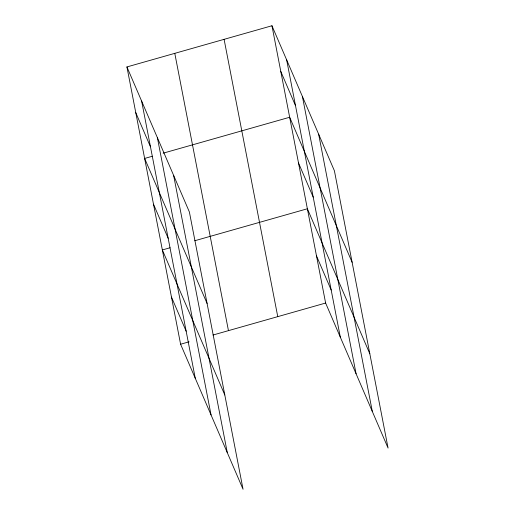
<?xml version="1.0" encoding="UTF-8"?>
<svg xmlns="http://www.w3.org/2000/svg" width="515" height="515" viewBox="0 0 515 515"><rect width="100%" height="100%" fill="white"/><g stroke="black" fill="none" stroke-linecap="round" stroke-linejoin="round"><path stroke-width="0.77" d="M126.928 66.937L189.378 211.955L243.048 489.25L180.598 344.232L126.928 66.937L271.952 25.75L334.402 170.768L388.072 448.063L325.622 303.045L271.952 25.75M152.356 156.251L144.638 158.446L207.088 303.464M163.165 153.18L289.662 117.259L352.118 262.277M170.066 247.76L162.347 249.949L224.804 394.966M194.767 240.743L307.371 208.768L369.828 353.786M180.598 344.232L189.082 341.818M213.017 335.027L325.622 303.045M280.804 71.501L295.494 105.614M298.52 163.01L313.21 197.123M316.493 255.904L331.184 290.016M135.78 112.688L150.47 146.801M153.489 204.198L168.18 238.31M171.469 297.091L186.16 331.203M318.643 134.17L372.313 411.466M302.402 96.46L356.071 373.755M286.643 59.862L340.312 337.158M224.096 39.34L277.759 316.641M174.785 53.341L228.454 330.643M173.619 175.351L227.289 452.653M157.378 137.647L211.047 414.942M141.619 101.043L195.282 378.345"/></g></svg>
